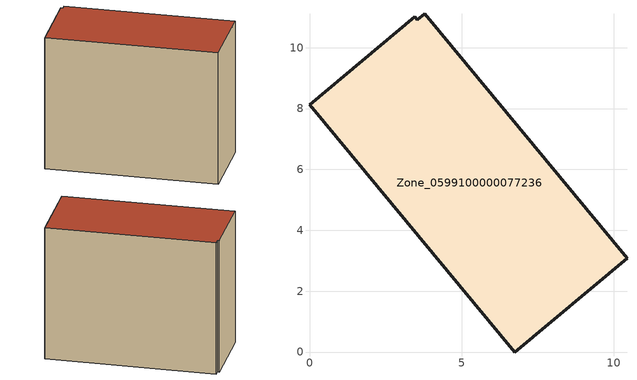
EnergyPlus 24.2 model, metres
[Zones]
Zone_0599100000077236
 floor ground (C_G): 6.75,0 0,8.12 3.45,11.02 3.54,10.92 3.78,11.11 10.43,3.08 z0.17
 wall outside (C_F): 6.75,0 10.43,3.08 3.78,11.11 3.54,10.92 3.45,11.02 0,8.12 6.75,0 z0.17:8.7
 roof outside (C_R): 0,8.12 6.75,0 10.43,3.08 3.78,11.11 3.54,10.92 3.45,11.02 z8.7
[BUILDING]
Pand.0599100000077236: North Axis=0; Terrain=City; Loads Convergence Tolerance Value=0.04; Temperature Convergence Tolerance Value=0.4; Solar Distribution=FullExterior; Maximum Number of Warmup Days=25; Minimum Number of Warmup Days=1
[Site:Location]
Rotterdam.The.Hague.AP_ZH_NLD Design_Conditions: Latitude=51.96; Longitude=4.45; Time Zone=1; Elevation=-4.5
[SITE:GROUNDTEMPERATURE:BUILDINGSURFACE]
18, 18, 18, 18, 18, 18, 18, 18, 18, 18, 18, 18
[MATERIAL] Thermal Absorptance=0.9; Solar Absorptance=0.7; Visible Absorptance=0.7
Name | Roughness | Thickness | Conductivity | Density | Specific Heat
G.TI.1975-1991 | MediumSmooth | 0.15 | 0.288461 | 540 | 1210
F.TI.1975-1991 | Rough | 0.3 | 0.230769 | 1920 | 840
R.TI.1975-1991 | MediumRough | 0.2 | 0.153846 | 1500 | 1000
[CONSTRUCTION]
C_G: G.TI.1975-1991
C_F: F.TI.1975-1991
C_R: R.TI.1975-1991
[ZONE]
Zone_0599100000077236: Type=1; Multiplier=1; Ceiling Height=Autocalculate; Volume=Autocalculate; Floor Area=autocalculate; Part of Total Floor Area=Yes
[ZONEINFILTRATION:DESIGNFLOWRATE]
Infil_Zone_0599100000077236: Zone or ZoneList or Space or SpaceList=Zone_0599100000077236; Schedule=AlwaysOn; Design Flow Rate Calculation Method=Flow/Area; Flow Rate per Floor Area=0.003; Constant Term Coefficient=1; Temperature Term Coefficient=0; Velocity Term Coefficient=0; Velocity Squared Term Coefficient=0
[HVACTEMPLATE:ZONE:IDEALLOADSAIRSYSTEM]
Zone_0599100000077236: Maximum Heating Supply Air Temperature=50; Minimum Cooling Supply Air Temperature=13; Maximum Heating Supply Air Humidity Ratio=0.0156; Minimum Cooling Supply Air Humidity Ratio=0.0077; Heating Limit=NoLimit; Cooling Limit=NoLimit; Dehumidification Control Type=ConstantSensibleHeatRatio; Cooling Sensible Heat Ratio=0.7; Dehumidification Setpoint=60; Humidification Control Type=None; Humidification Setpoint=30; Outdoor Air Method=None; Outdoor Air Flow Rate per Person=0.00944; Outdoor Air Flow Rate per Zone Floor Area=0; Outdoor Air Flow Rate per Zone=0; Demand Controlled Ventilation Type=None; Outdoor Air Economizer Type=NoEconomizer; Heat Recovery Type=None; Sensible Heat Recovery Effectiveness=0.7; Latent Heat Recovery Effectiveness=0.65
[ZONECONTROL:THERMOSTAT]
ThermostatControl_Zone_0599100000077236: Zone or ZoneList=Zone_0599100000077236; Control Type Schedule=DualSetpointControlType; Control 1=Thermostat_Zone_0599100000077236; Temperature Difference Between Cutout And Setpoint=0
[THERMOSTATSETPOINT:DUALSETPOINT]
Thermostat_Zone_0599100000077236: Heating Setpoint Temperature Schedule=HeatingSetpoint_Zone_0599100000077236; Cooling Setpoint Temperature Schedule=CoolingSetpoint_Zone_0599100000077236
[SCHEDULE:COMPACT]
HeatingSetpoint_Zone_0599100000077236: Through: 12/31, For: AllDays, Until: 24:00, 21
CoolingSetpoint_Zone_0599100000077236: Through: 12/31, For: AllDays, Until: 24:00, 24
DualSetpointControlType: Through: 12/31, For: AllDays, Until: 24:00, 4
AlwaysOn: Through: 12/31, For: AllDays, Until: 24:00, 1
